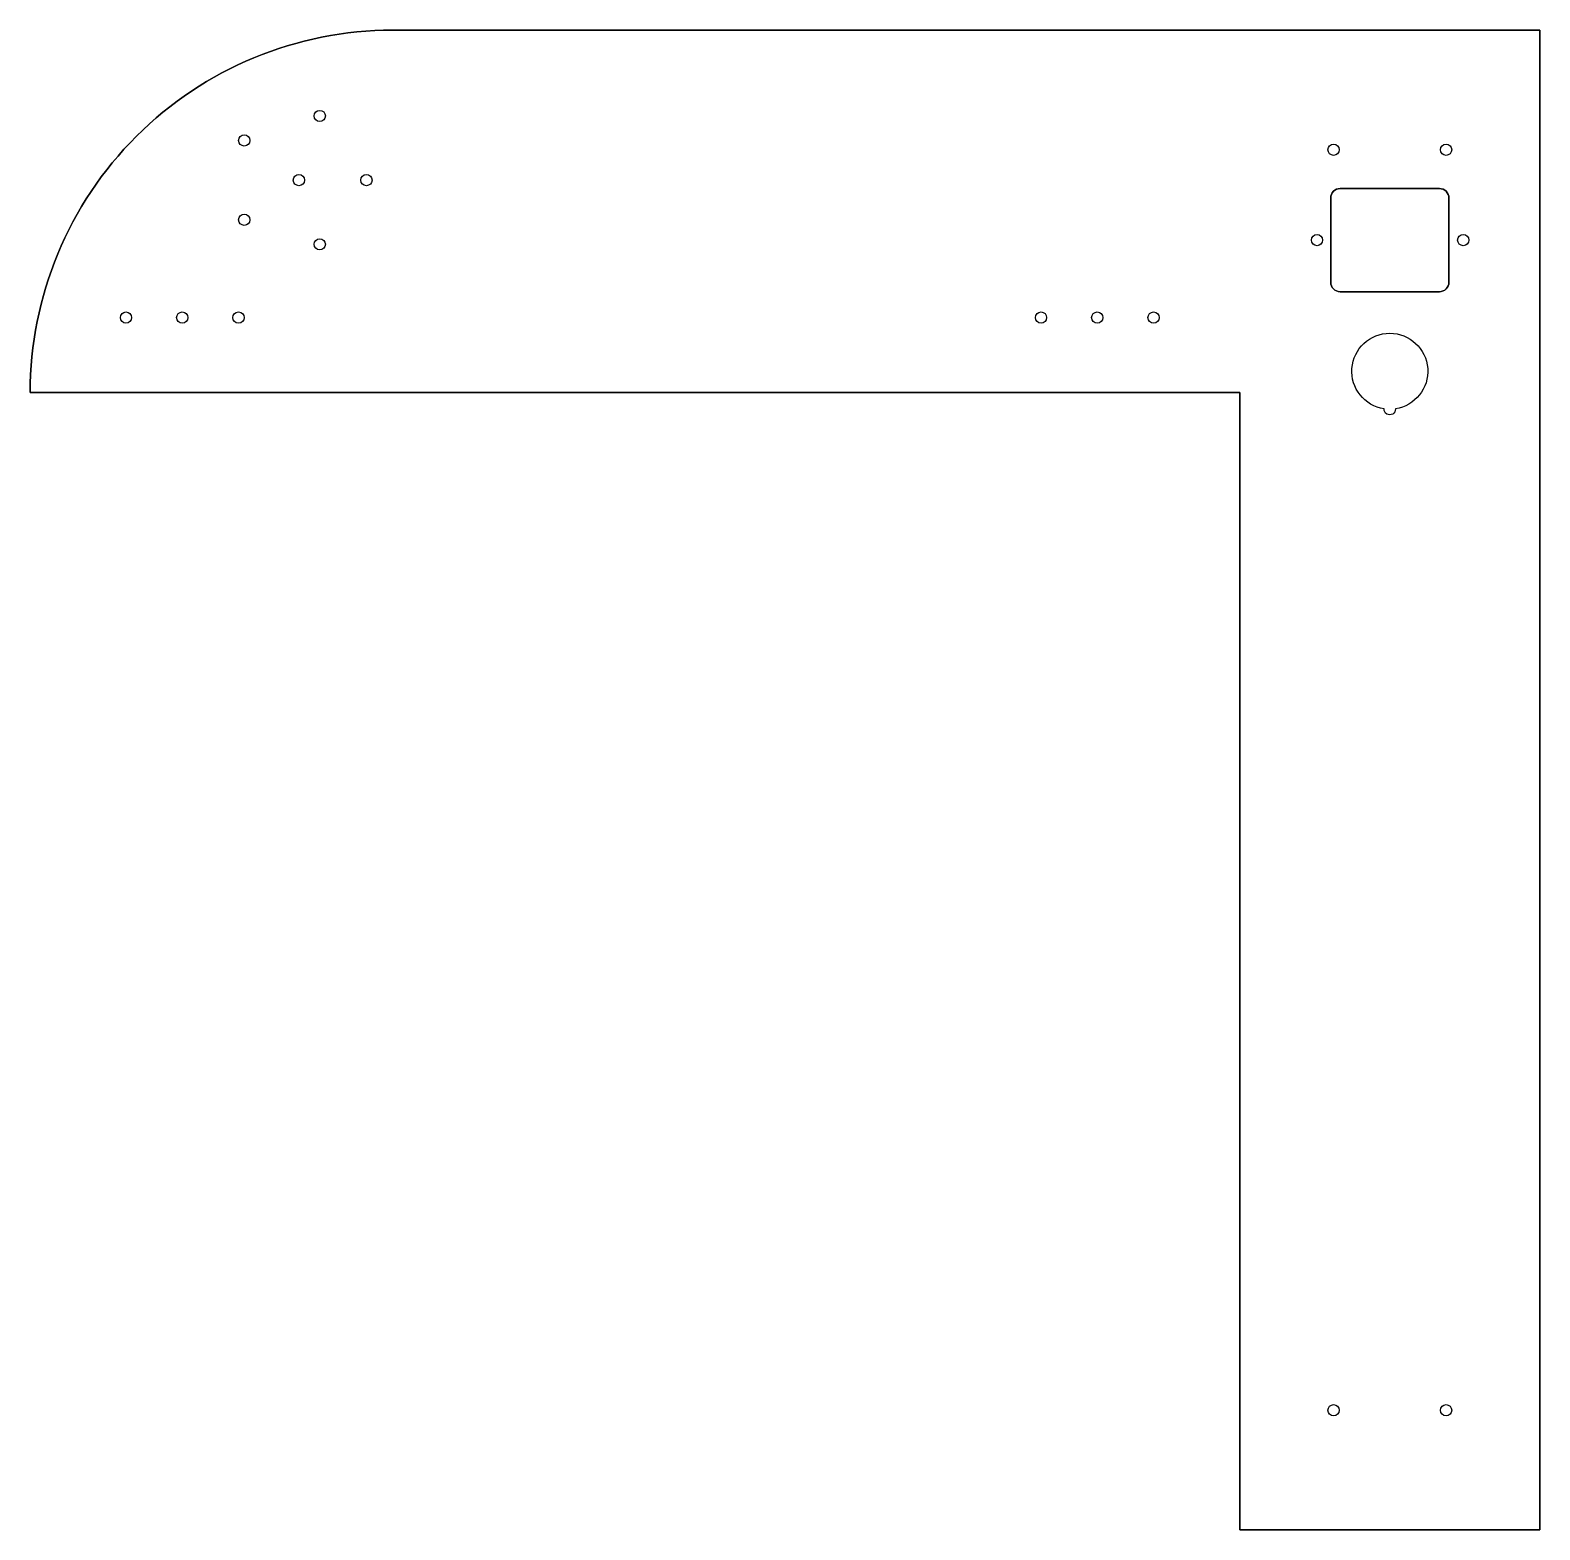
# Model space of a CAD drawing. Header units: millimetres. Extents: x -363 to 40, y -200 to 200.
import ezdxf

# ---------------------------------------------------------------- set-up
doc = ezdxf.new("R2010")
doc.units = ezdxf.units.MM
doc.layers.get('0').update_dxf_attribs({"linetype": 'CONTINUOUS'})

msp = doc.modelspace()

# ---------------------------------------------------------------- linework, layer by layer
for points in [[(40, 200), (40, -200), (-40, -200), (-40, 103.35), (-362.54, 103.35, -0.414214), (-265.89, 200)], [(40, -200), (40, 200), (-265.89, 200, 0.414214), (-362.54, 103.35), (-40, 103.35), (-40, -200)], [(-265.89, 200), (40, 200), (40, -200), (-40, -200), (-40, 103.35), (-362.54, 103.35, -0.414214)], [(-15.75, 155.25), (-15.75, 132.75, 0.414214), (-13.25, 130.25), (13.25, 130.25, 0.414214), (15.75, 132.75), (15.75, 155.25, 0.414214), (13.25, 157.75), (-13.25, 157.75, 0.414214)], [(-15.75, 132.75), (-15.75, 155.25, -0.414214), (-13.25, 157.75), (13.25, 157.75, -0.414214), (15.75, 155.25), (15.75, 132.75, -0.414214), (13.25, 130.25), (-13.25, 130.25, -0.414214)], [(-1.5, 99.01, -13.429487), (1.5, 99.01, -1.077232)], [(-1.5, 99.01, -13.429487), (1.5, 99.01, -1.077232)]]:
    msp.add_lwpolyline(points, format="xyb", close=True)
for centre in [(-285.33, 177.12), (-285.33, 177.12), (-285.33, 177.12), (-305.46, 170.58), (-305.46, 170.58), (-305.46, 170.58), (-15, 168.1), (-15, 168.1), (-15, 168.1), (15, 168.1), (15, 168.1), (15, 168.1), (-290.89, 160), (-290.89, 160), (-290.89, 160), (-272.89, 160), (-272.89, 160), (-272.89, 160), (-305.46, 149.42), (-305.46, 149.42), (-305.46, 149.42), (-19.41, 144), (-19.41, 144), (19.59, 144), (19.59, 144), (-285.33, 142.88), (-285.33, 142.88), (-285.33, 142.88), (-337, 123.35), (-337, 123.35), (-337, 123.35), (-322, 123.35), (-322, 123.35), (-322, 123.35), (-307, 123.35), (-307, 123.35), (-307, 123.35), (-93, 123.35), (-93, 123.35), (-93, 123.35), (-78, 123.35), (-78, 123.35), (-78, 123.35), (-63, 123.35), (-63, 123.35), (-63, 123.35), (-15, -168.1), (-15, -168.1), (-15, -168.1), (15, -168.1), (15, -168.1), (15, -168.1)]:
    msp.add_circle(centre, 1.5)

doc.saveas('drawing.dxf')
